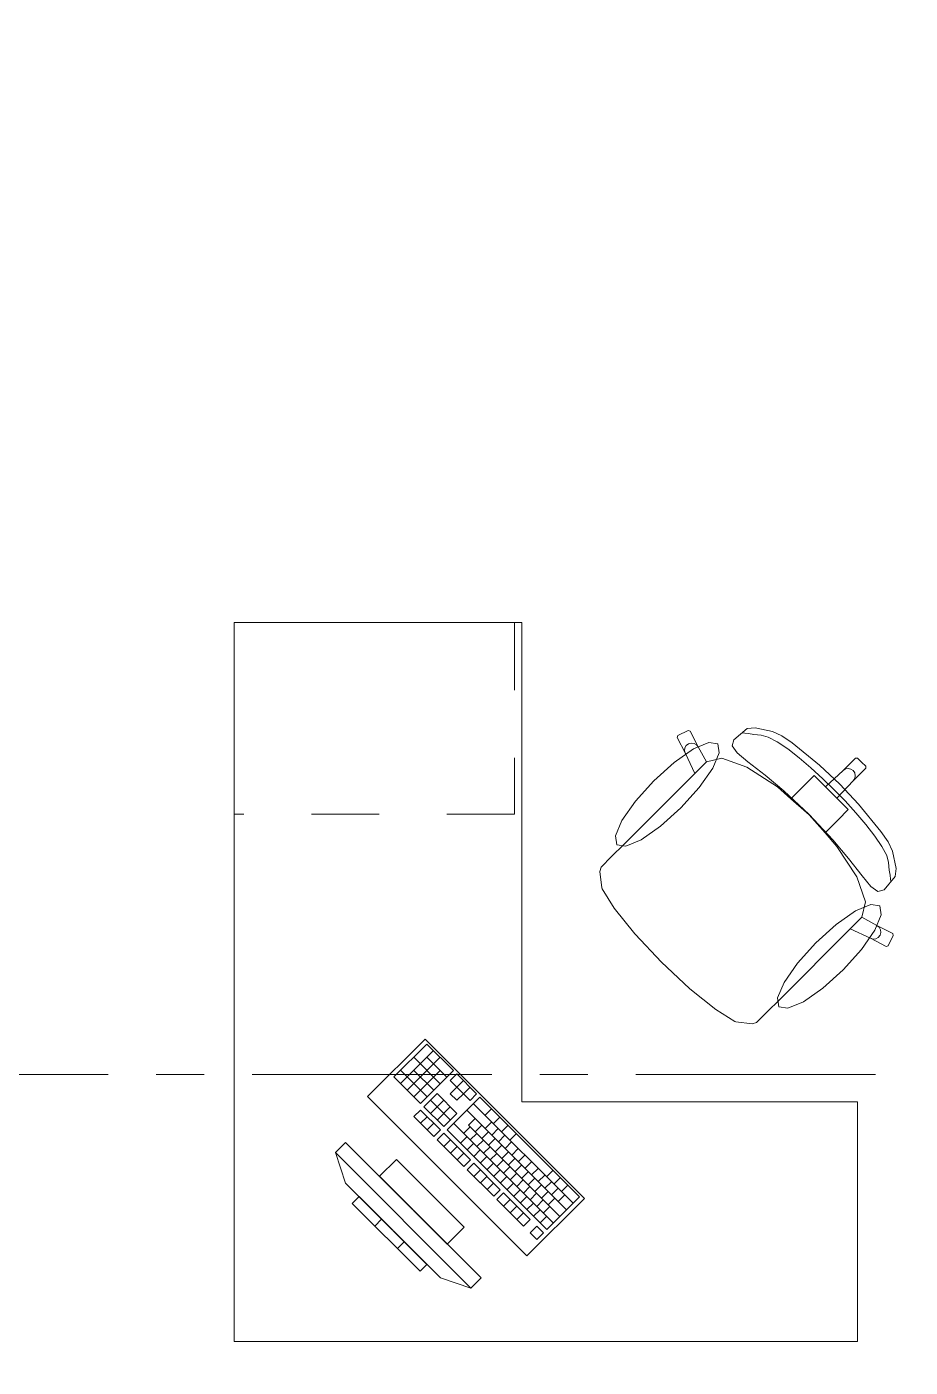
# Model space of a CAD drawing. Header units: inches. Extents: x -38 to 5698, y -33 to 92.
# Drawn here: x 17.269 to 19.111, y 9.391 to 12.188 of the extents above; entities that cross this region are included whole.
import ezdxf

# ---------------------------------------------------------------- set-up
doc = ezdxf.new("R2010")
doc.units = ezdxf.units.IN
doc.header["$MEASUREMENT"] = 0
doc.linetypes.add('Punto & Raya', pattern=[0.65, 0.5, -0.075, 0, -0.075])
doc.linetypes.add('Rayas', pattern=[0.282222, 0.141111, -0.141111])
for name, color, linetype in [('08 _ STR _ EXT _ 10 Vereda Exterior', 7, 'Continuous'), ('Interior - Mobiliario', 7, 'Continuous'), ('Marcador - Secciones', 251, 'Continuous')]:
    doc.layers.add(name, color=color, linetype=linetype)

msp = doc.modelspace()

# ---------------------------------------------------------------- hatches: boundary and pattern name
at = {"layer": '08 _ STR _ EXT _ 10 Vereda Exterior', "linetype": 'Continuous', "lineweight": 13}
h = msp.add_hatch(dxfattribs=at)
h.set_pattern_fill('RETÍCULA_100X100_0002', color=251, style=0, pattern_type=2)
h.set_pattern_definition([(360, (3.7574, 18.3027), (0, 2.53199), []), (90, (3.7574, 18.3027), (-3.6, 0), [])])
h.paths.add_polyline_path([(2.17, 3.6213), (4.2913, 1.5), (9.32, 1.5), (9.32, 6.5), (40.52, 6.5), (40.52, 1.5), (52.92, 1.5), (52.92, 19.0859), (51.57, 19.0859), (51.57, 7.2), (9.07, 7.2), (9.07, 7.85), (6.5201, 7.85, -0.414214), (6.2701, 8.1), (6.2701, 8.85, -0.414213), (6.5201, 9.1), (9.07, 9.1), (9.07, 12), (6.5201, 12, -0.414214), (6.2701, 12.25), (6.2701, 13, -0.414213), (6.5201, 13.25), (9.07, 13.25), (9.07, 16.15), (6.5201, 16.15, -0.414214), (6.2701, 16.4), (6.2701, 17.15, -0.414213), (6.5201, 17.4), (8.77, 17.4), (8.7706, 21.0499), (2.17, 21.0499)])

# ---------------------------------------------------------------- linework, layer by layer
at = {"layer": 'Interior - Mobiliario', "color": 175, "linetype": 'Rayas', "lineweight": 13}
for p, q in [((18.286, 10.945), (18.286, 10.545)), ((18.286, 10.545), (17.701, 10.545))]:
    msp.add_line(p, q, dxfattribs=at)
at = {"layer": 'Interior - Mobiliario', "color": 175, "linetype": 'Continuous', "lineweight": 13}
for p, q in [((18.6264, 10.7088), (18.6478, 10.7196)), ((18.6478, 10.7196), (18.6518, 10.7183)), ((18.6518, 10.7183), (18.6688, 10.6852)), ((18.7432, 10.7003), (18.771, 10.7235)), ((18.7658, 10.7138), (18.7613, 10.7146)), ((18.7738, 10.713), (18.7658, 10.7138)), ((18.771, 10.7235), (18.7878, 10.7253)), ((18.7846, 10.711), (18.7738, 10.713)), ((18.7878, 10.7253), (18.824, 10.7176)), ((18.824, 10.7176), (18.8432, 10.7086)), ((18.6251, 10.7048), (18.6264, 10.7088)), ((18.6421, 10.6717), (18.6251, 10.7048)), ((18.6405, 10.6773), (18.6411, 10.6831)), ((18.6411, 10.6831), (18.644, 10.6882)), ((18.644, 10.6882), (18.6486, 10.6918)), ((18.6486, 10.6918), (18.6542, 10.6934)), ((18.6542, 10.6934), (18.66, 10.6927)), ((18.66, 10.6927), (18.6652, 10.6898)), ((18.6652, 10.6898), (18.6688, 10.6852)), ((18.6688, 10.6852), (18.6861, 10.6542)), ((18.7398, 10.6874), (18.7432, 10.7003)), ((18.7498, 10.673), (18.7398, 10.6874)), ((18.8, 10.7098), (18.7846, 10.711)), ((18.8147, 10.7059), (18.8, 10.7098)), ((18.8336, 10.696), (18.8147, 10.7059)), ((18.8554, 10.6811), (18.8336, 10.696)), ((18.8432, 10.7086), (18.8649, 10.6937)), ((18.8649, 10.6937), (18.9216, 10.6469)), ((18.6421, 10.6717), (18.6405, 10.6773)), ((18.6617, 10.6299), (18.6421, 10.6717)), ((18.6861, 10.6542), (18.7181, 10.6616)), ((18.7181, 10.6616), (18.77, 10.6433)), ((18.7721, 10.6544), (18.7498, 10.673)), ((18.8792, 10.6625), (18.8554, 10.6811)), ((18.9039, 10.6414), (18.8792, 10.6625)), ((18.9707, 10.636), (18.9968, 10.6621)), ((18.9968, 10.6621), (19.001, 10.6621)), ((19.001, 10.6621), (19.0096, 10.6535)), ((18.5138, 10.482), (18.6617, 10.6299)), ((18.6859, 10.6541), (18.6617, 10.6299)), ((18.6859, 10.6541), (18.6861, 10.6542)), ((18.77, 10.6433), (18.8339, 10.6019)), ((18.8082, 10.6265), (18.7721, 10.6544)), ((18.9286, 10.6188), (18.9039, 10.6414)), ((18.9216, 10.6469), (18.9638, 10.6078)), ((18.9342, 10.602), (18.9707, 10.636)), ((18.9707, 10.636), (18.9756, 10.6393)), ((18.9756, 10.6393), (18.9813, 10.6404)), ((18.9813, 10.6404), (18.9871, 10.6392)), ((18.9871, 10.6392), (18.992, 10.6359)), ((18.992, 10.6147), (19.0181, 10.6408)), ((18.9952, 10.631), (18.992, 10.6359)), ((18.9964, 10.6253), (18.9952, 10.631)), ((19.0181, 10.645), (19.0096, 10.6535)), ((19.0181, 10.6408), (19.0181, 10.645)), ((18.8476, 10.5938), (18.8082, 10.6265)), ((18.8339, 10.6019), (18.862, 10.5771)), ((18.862, 10.5771), (18.8894, 10.6045)), ((18.8894, 10.6045), (18.9105, 10.6257)), ((18.9105, 10.6257), (18.9342, 10.602)), ((18.952, 10.596), (18.9286, 10.6188)), ((18.9342, 10.602), (18.9461, 10.5901)), ((18.9581, 10.5781), (18.992, 10.6147)), ((19.0029, 10.5656), (18.9638, 10.6078)), ((18.992, 10.6147), (18.9953, 10.6195)), ((18.9953, 10.6195), (18.9964, 10.6253)), ((18.9003, 10.5443), (18.8476, 10.5938)), ((18.862, 10.5771), (18.8999, 10.5438)), ((18.9581, 10.5781), (18.9461, 10.5901)), ((18.952, 10.596), (18.9749, 10.5725)), ((18.9817, 10.5545), (18.9581, 10.5781)), ((18.9749, 10.5725), (18.9974, 10.5479)), ((18.9332, 10.506), (18.8999, 10.5438)), ((18.9003, 10.5443), (18.9498, 10.4915)), ((18.9605, 10.5334), (18.9817, 10.5545)), ((18.9974, 10.5479), (19.0186, 10.5232)), ((19.0497, 10.5089), (19.0029, 10.5656)), ((18.9332, 10.506), (18.9605, 10.5334)), ((19.0186, 10.5232), (19.0372, 10.4994)), ((18.958, 10.4778), (18.9332, 10.506)), ((18.9498, 10.4915), (18.9825, 10.4522)), ((19.0372, 10.4994), (19.052, 10.4775)), ((19.0646, 10.4872), (19.0497, 10.5089)), ((18.4883, 10.4565), (18.5138, 10.482)), ((18.9993, 10.414), (18.958, 10.4778)), ((19.052, 10.4775), (19.062, 10.4587)), ((19.0736, 10.4679), (19.0646, 10.4872)), ((19.0814, 10.4318), (19.0736, 10.4679)), ((18.4635, 10.4253), (18.4664, 10.4346)), ((18.4664, 10.4346), (18.4883, 10.4565)), ((18.9825, 10.4522), (19.0104, 10.4161)), ((19.062, 10.4587), (19.0659, 10.4439)), ((19.0659, 10.4439), (19.067, 10.4285)), ((19.0795, 10.415), (19.0814, 10.4318)), ((18.4675, 10.3914), (18.4635, 10.4253)), ((19.0176, 10.3621), (18.9993, 10.414)), ((19.0104, 10.4161), (19.029, 10.3938)), ((19.0563, 10.3872), (19.0795, 10.415)), ((19.067, 10.4285), (19.0691, 10.4178)), ((19.0691, 10.4178), (19.0698, 10.4097)), ((19.0698, 10.4097), (19.0706, 10.4052)), ((18.4684, 10.3892), (18.4675, 10.3914)), ((18.4933, 10.3492), (18.4684, 10.3892)), ((19.029, 10.3938), (19.0434, 10.3838)), ((19.0434, 10.3838), (19.0563, 10.3872)), ((18.5369, 10.2955), (18.4933, 10.3492)), ((19.0102, 10.3301), (19.0176, 10.3621)), ((19.0101, 10.3299), (18.9859, 10.3057)), ((19.0101, 10.3299), (19.0102, 10.3301)), ((19.0412, 10.3128), (19.0102, 10.3301)), ((18.5375, 10.2947), (18.5369, 10.2955)), ((18.5924, 10.2364), (18.5375, 10.2947)), ((18.8381, 10.1578), (18.9859, 10.3057)), ((18.9859, 10.3057), (19.0277, 10.2861)), ((19.0458, 10.3091), (19.0412, 10.3128)), ((19.0743, 10.2958), (19.0412, 10.3128)), ((19.0443, 10.288), (19.0479, 10.2925)), ((19.0487, 10.304), (19.0458, 10.3091)), ((19.0479, 10.2925), (19.0494, 10.2982)), ((19.0494, 10.2982), (19.0487, 10.304)), ((19.0648, 10.2704), (19.0756, 10.2918)), ((19.0756, 10.2918), (19.0743, 10.2958)), ((19.0277, 10.2861), (19.0333, 10.2845)), ((19.0277, 10.2861), (19.0608, 10.2691)), ((19.0333, 10.2845), (19.0392, 10.2851)), ((19.0392, 10.2851), (19.0443, 10.288)), ((19.0608, 10.2691), (19.0648, 10.2704)), ((18.5924, 10.2364), (18.6507, 10.1815)), ((18.6507, 10.1815), (18.6516, 10.1808)), ((18.6516, 10.1808), (18.7052, 10.1373)), ((18.8126, 10.1323), (18.8381, 10.1578)), ((18.7052, 10.1373), (18.7453, 10.1123)), ((18.7906, 10.1103), (18.8126, 10.1323)), ((18.7453, 10.1123), (18.7474, 10.1115)), ((18.7474, 10.1115), (18.7813, 10.1075)), ((18.7813, 10.1075), (18.7906, 10.1103)), ((18.103, 10.0654), (18.0344, 9.9968)), ((18.1168, 10.0516), (18.0482, 9.983)), ((18.1583, 10.01), (18.103, 10.0654)), ((18.1306, 10.0377), (18.0621, 9.9692)), ((18.1309, 9.9826), (18.0755, 10.038)), ((18.1446, 9.9963), (18.1031, 10.0379)), ((18.0344, 9.9968), (18.0898, 9.9415)), ((18.1035, 9.9552), (18.0481, 10.0106)), ((18.1172, 9.9689), (18.0757, 10.0104)), ((18.1308, 10.0102), (18.0759, 9.9553)), ((18.0898, 9.9415), (18.1583, 10.01)), ((18.1653, 10.0031), (18.1516, 9.9894)), ((18.1516, 9.9894), (18.1654, 9.9755)), ((18.2068, 9.9616), (18.1653, 10.0031)), ((18.1791, 9.9893), (18.1654, 9.9755)), ((18.1241, 9.962), (18.0967, 9.9345)), ((18.1657, 9.9204), (18.1241, 9.962)), ((18.1654, 9.9755), (18.1517, 9.9618)), ((18.1517, 9.9618), (18.1655, 9.948)), ((18.1792, 9.9617), (18.1654, 9.9755)), ((18.1655, 9.948), (18.1792, 9.9617)), ((18.193, 9.9754), (18.1792, 9.9617)), ((18.1792, 9.9617), (18.1931, 9.9478)), ((18.1931, 9.9478), (18.2068, 9.9616)), ((18.0967, 9.9345), (18.1382, 9.893)), ((18.152, 9.9067), (18.1104, 9.9482)), ((18.138, 9.9481), (18.1105, 9.9207)), ((18.1518, 9.9343), (18.1244, 9.9068)), ((18.2137, 9.9546), (18.1452, 9.8861)), ((18.4077, 9.7332), (18.2, 9.9409)), ((18.4214, 9.7469), (18.2137, 9.9546)), ((18.238, 9.9304), (18.2243, 9.9167)), ((18.0898, 9.9277), (18.0761, 9.914)), ((18.0761, 9.914), (18.1177, 9.8724)), ((18.1314, 9.8861), (18.0898, 9.9277)), ((18.1037, 9.9138), (18.09, 9.9001)), ((18.1382, 9.893), (18.1657, 9.9204)), ((18.394, 9.7195), (18.1863, 9.9272)), ((18.2036, 9.9099), (18.1899, 9.8962)), ((18.2381, 9.9028), (18.2244, 9.8891)), ((18.2553, 9.9131), (18.2416, 9.8994)), ((18.1175, 9.9), (18.1038, 9.8863)), ((18.1177, 9.8724), (18.1314, 9.8861)), ((18.1383, 9.8792), (18.1246, 9.8655)), ((18.1937, 9.8238), (18.1383, 9.8792)), ((18.1452, 9.8861), (18.3529, 9.6784)), ((18.3666, 9.6921), (18.1589, 9.8998)), ((18.1866, 9.8721), (18.1729, 9.8584)), ((18.1934, 9.8927), (18.1796, 9.879)), ((18.3803, 9.7058), (18.1899, 9.8962)), ((18.2072, 9.8789), (18.1935, 9.8652)), ((18.2175, 9.8961), (18.2037, 9.8823)), ((18.2313, 9.8822), (18.2176, 9.8685)), ((18.2519, 9.889), (18.2382, 9.8753)), ((18.2658, 9.8751), (18.2521, 9.8614)), ((18.2726, 9.8958), (18.2589, 9.8821)), ((18.2899, 9.8785), (18.2762, 9.8648)), ((17.9333, 9.8601), (17.9121, 9.8389)), ((18.2161, 9.5773), (17.9333, 9.8601)), ((18.1246, 9.8655), (18.18, 9.8101)), ((18.1522, 9.8654), (18.1384, 9.8516)), ((18.166, 9.8515), (18.1523, 9.8378)), ((18.2004, 9.8582), (18.1867, 9.8445)), ((18.2143, 9.8444), (18.2006, 9.8307)), ((18.2211, 9.865), (18.2073, 9.8513)), ((18.2349, 9.8512), (18.2212, 9.8375)), ((18.2452, 9.8684), (18.2314, 9.8546)), ((18.259, 9.8545), (18.2453, 9.8408)), ((18.2796, 9.8613), (18.2659, 9.8476)), ((18.2935, 9.8475), (18.2798, 9.8337)), ((17.9121, 9.8389), (18.1949, 9.556)), ((17.9121, 9.8389), (17.9333, 9.7752)), ((18.0394, 9.8247), (18.004, 9.7894)), ((18.1808, 9.6833), (18.0394, 9.8247)), ((18.1799, 9.8377), (18.1661, 9.824)), ((18.18, 9.8101), (18.1937, 9.8238)), ((18.2006, 9.8169), (18.1869, 9.8032)), ((18.256, 9.7615), (18.2006, 9.8169)), ((18.2281, 9.8305), (18.2144, 9.8168)), ((18.242, 9.8167), (18.2282, 9.803)), ((18.2488, 9.8373), (18.235, 9.8236)), ((18.2626, 9.8235), (18.2489, 9.8098)), ((18.2729, 9.8407), (18.2591, 9.8269)), ((18.2867, 9.8268), (18.273, 9.8131)), ((18.3073, 9.8336), (18.2936, 9.8199)), ((18.3212, 9.8198), (18.3075, 9.806)), ((18.004, 9.7894), (18.1454, 9.648)), ((18.1869, 9.8032), (18.2423, 9.7478)), ((18.2145, 9.803), (18.2008, 9.7893)), ((18.2283, 9.7892), (18.2146, 9.7755)), ((18.2558, 9.8028), (18.2421, 9.7891)), ((18.2697, 9.789), (18.2559, 9.7753)), ((18.2764, 9.8096), (18.2627, 9.7959)), ((18.2903, 9.7958), (18.2766, 9.7821)), ((18.3005, 9.813), (18.2868, 9.7993)), ((18.3144, 9.7991), (18.3007, 9.7854)), ((18.335, 9.8059), (18.3213, 9.7922)), ((18.3489, 9.7921), (18.3352, 9.7783)), ((18.3661, 9.8023), (18.3523, 9.7886)), ((18.1313, 9.5773), (17.9333, 9.7752)), ((18.2422, 9.7754), (18.2285, 9.7616)), ((18.2423, 9.7478), (18.256, 9.7615)), ((18.2835, 9.7752), (18.2698, 9.7614)), ((18.2974, 9.7613), (18.2836, 9.7476)), ((18.3041, 9.7819), (18.2904, 9.7682)), ((18.318, 9.7681), (18.3043, 9.7544)), ((18.3282, 9.7853), (18.3145, 9.7716)), ((18.3421, 9.7714), (18.3284, 9.7577)), ((18.3627, 9.7782), (18.349, 9.7645)), ((18.3766, 9.7644), (18.3629, 9.7507)), ((18.3816, 9.7867), (18.3679, 9.773)), ((18.3972, 9.7712), (18.3835, 9.7574)), ((17.9616, 9.747), (17.9474, 9.7328)), ((17.9474, 9.7328), (18.0889, 9.5914)), ((18.103, 9.6055), (17.9616, 9.747)), ((18.2629, 9.7546), (18.2492, 9.7409)), ((18.2492, 9.7409), (18.3046, 9.6855)), ((18.3183, 9.6992), (18.2629, 9.7546)), ((18.2768, 9.7407), (18.2631, 9.727)), ((18.3112, 9.7475), (18.2975, 9.7337)), ((18.325, 9.7336), (18.3113, 9.7199)), ((18.3318, 9.7542), (18.3181, 9.7405)), ((18.3457, 9.7404), (18.332, 9.7267)), ((18.3559, 9.7576), (18.3422, 9.7439)), ((18.3529, 9.6784), (18.4214, 9.7469)), ((18.3698, 9.7437), (18.3561, 9.73)), ((18.3904, 9.7505), (18.3767, 9.7368)), ((18.2906, 9.7269), (18.2769, 9.7132)), ((18.3045, 9.713), (18.2908, 9.6993)), ((18.3389, 9.7198), (18.3252, 9.706)), ((18.3527, 9.7059), (18.339, 9.6922)), ((18.3595, 9.7266), (18.3458, 9.7128)), ((18.0087, 9.6998), (17.9946, 9.6857)), ((18.1454, 9.648), (18.1808, 9.6833)), ((18.3046, 9.6855), (18.3183, 9.6992)), ((18.3322, 9.6853), (18.3185, 9.6716)), ((18.346, 9.6715), (18.3322, 9.6853)), ((18.0559, 9.6527), (18.0417, 9.6385)), ((18.3185, 9.6716), (18.3323, 9.6578)), ((18.3323, 9.6578), (18.346, 9.6715)), ((18.0889, 9.5914), (18.103, 9.6055)), ((18.1949, 9.556), (18.1313, 9.5773)), ((18.1949, 9.556), (18.2161, 9.5773))]:
    msp.add_line(p, q, dxfattribs=at)
at = {"layer": 'Interior - Mobiliario', "color": 175, "linetype": 'Continuous', "lineweight": 13, "flags": 128}
for points in [[(17.701, 9.445), (17.701, 10.945), (18.301, 10.945), (18.301, 9.945), (19.001, 9.945), (19.001, 9.445)], [(18.5759, 10.6148), (18.6184, 10.653), (18.6587, 10.681), (18.6908, 10.6946), (18.7097, 10.6917), (18.7126, 10.6728), (18.699, 10.6407), (18.671, 10.6004), (18.6328, 10.5579), (18.5903, 10.5197), (18.55, 10.4917), (18.5179, 10.4781), (18.499, 10.481), (18.4961, 10.4999), (18.5097, 10.532), (18.5377, 10.5723)], [(18.9708, 10.2199), (19.009, 10.2624), (19.037, 10.3027), (19.0506, 10.3348), (19.0477, 10.3537), (19.0288, 10.3566), (18.9967, 10.343), (18.9564, 10.3149), (18.9139, 10.2768), (18.8757, 10.2343), (18.8477, 10.194), (18.8341, 10.1619), (18.837, 10.143), (18.8559, 10.1401), (18.888, 10.1537), (18.9283, 10.1817)], [(18.3116, 9.6232), (18.4318, 9.7434), (18.0995, 10.0758), (17.9792, 9.9556)]]:
    msp.add_lwpolyline(points, close=True, dxfattribs=at)
at = {"layer": 'Marcador - Secciones', "color": 251, "linetype": 'Punto & Raya', "lineweight": 13}
msp.add_line((4.9384, 10.0018), (46.3506, 10.0018), dxfattribs=at)

doc.saveas('drawing.dxf')
